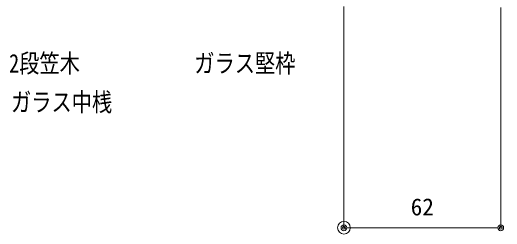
# Model space of a CAD drawing. Units: millimetres, scale not verified. Extents: x -3554 to 3554, y -1188 to 1188.
# Drawn here: x -857.9 to -464.8, y -746.6 to -569 of the extents above; entities that cross this region are included whole.
import ezdxf
from ezdxf.enums import TextEntityAlignment as Align

# ---------------------------------------------------------------- set-up
doc = ezdxf.new("R2010")
doc.units = ezdxf.units.MM
doc.header["$LTSCALE"] = 20
doc.header["$PDMODE"] = 32
doc.header["$PDSIZE"] = 10
for name, color, linetype, lineweight in [('0-0_0', 7, 'Continuous', 18), ('0-1_DEFPOINTS', 7, 'Continuous', 18), ('0-9_1手摺寸法', 7, 'Continuous', 18)]:
    doc.layers.add(name, color=color, linetype=linetype, lineweight=lineweight)
doc.styles.add('ＭＳ ゴシック', font='')
doc.styles.get('ＭＳ ゴシック').set_extended_font_data('MS Gothic')

# ---------------------------------------------------------------- blocks, each defined once
blk = doc.blocks.new('_ORIGIN2')
at = {"layer": '0-0_0'}
blk.add_line((-0.5, 0), (-1, 0), dxfattribs=at)
for radius in [0.5, 0.25]:
    blk.add_circle((0, 0), radius, dxfattribs=at)
blk = doc.blocks.new('D12')
at = {"layer": '0-1_DEFPOINTS'}
for p in [(1420.1, -130.73), (1544.1, -131.73), (1420.1, -317.65)]:
    blk.add_point(p, dxfattribs=at)
at = {"layer": '0-9_1手摺寸法'}
for p, q in [((1420.1, -142.23), (1420.1, -317.65)), ((1544.1, -143.23), (1544.1, -317.65)), ((1539.5, -317.65), (1424.7, -317.65))]:
    blk.add_line(p, q, dxfattribs=at)
at = {"layer": '0-9_1手摺寸法', "xscale": 4.6, "yscale": 4.6, "rotation": 180}
blk.add_blockref('_ORIGIN2', (1420.1, -317.65), dxfattribs=at)
at = {"layer": '0-9_1手摺寸法', "xscale": 4.6, "yscale": 4.6}
blk.add_blockref('_ORIGIN2', (1544.1, -317.65), dxfattribs=at)
at = {"layer": '0-9_1手摺寸法', "style": 'ＭＳ ゴシック'}
blk.add_text('62', height=13.49, dxfattribs=at).set_placement((1472.9, -311.9), align=Align.BOTTOM_LEFT)

msp = doc.modelspace()

# ---------------------------------------------------------------- block references
at = {"layer": '0-9_1手摺寸法'}
msp.add_blockref('D12', (-2013.88, -423.94), dxfattribs=at)

# ---------------------------------------------------------------- texts
at = {"layer": '0-0_0', "style": 'ＭＳ ゴシック', "width": 0.8}
for s, p in [('2段笠木 ', (-858.58, -622.99)), ('ガラス堅枠', (-712.11, -622.99)), ('ガラス中桟', (-857.06, -653.76))]:
    msp.add_text(s, height=14.66, dxfattribs=at).set_placement(p, align=Align.BOTTOM_LEFT)

doc.saveas('drawing.dxf')
